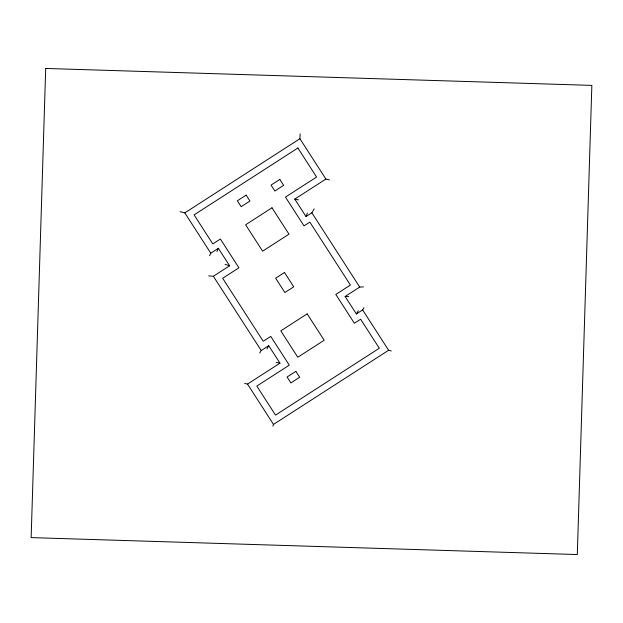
<?xml version="1.0" encoding="UTF-8"?>
<svg xmlns="http://www.w3.org/2000/svg" width="623" height="623" viewBox="0 0 623 623"><rect width="100%" height="100%" fill="white"/><g stroke="black" fill="none" stroke-linecap="round" stroke-linejoin="round"><path stroke-width="0.93" d="M329.427 179.915L325.891 179.05L299.912 138.719L300.161 133.906M272.897 426.179L273.505 424.411L388.612 350.251L391.299 350.967M325.891 179.05L294.772 199.103L306.018 216.57L307.365 213.05M216.944 251.521L218.369 248.328L229.622 265.787L213.362 276.262L208.65 275.849M209.538 255.726L210.792 253.211L218.369 248.328M266.979 348.88L268.731 345.695L279.976 363.162L247.518 384.072L244.683 383.457M363.482 286.907L359.712 287.078L345.126 296.478L356.379 313.937L362.625 309.919L363.894 307.653M306.018 216.57L311.866 212.801L314.187 208.892M259.713 353.046L261.208 350.539L268.731 345.695M356.379 313.937L358.256 310.799M180.109 211.672L184.805 212.871L299.912 138.719M345.126 296.478L348.74 296.626M294.772 199.103L298.464 199.858M276.191 362.345L279.976 363.162M225.105 264.308L229.622 265.787M311.866 212.801L359.712 287.078M362.625 309.919L388.612 350.251M184.805 212.871L210.792 253.211M213.362 276.262L261.208 350.539M247.518 384.072L273.505 424.411M45.705 68.452L31.15 537.61L577.303 554.548L591.85 85.39L45.705 68.452M297.895 148.017L194.103 214.88L212.801 243.905L220.378 239.022L238.921 267.797L222.66 278.279L263.225 341.24L270.74 336.397L289.282 365.171L256.824 386.081L275.522 415.105L379.314 348.241L360.616 319.217L354.37 323.244L335.828 294.469L350.414 285.069L309.849 222.107L304.008 225.869L285.466 197.094L316.593 177.041L297.895 148.017M246.155 195.124L237.363 200.785L241.163 206.688L249.955 201.027L246.155 195.124M279.836 179.432L271.044 185.093L274.844 190.996L283.636 185.335L279.836 179.432M271.994 207.794L245.618 224.786L262.61 251.162L288.986 234.17L271.994 207.794M284.501 272.492L275.646 278.201L284.875 292.53L293.729 286.821L284.501 272.492M307.178 313.875L280.802 330.868L297.794 357.244L324.17 340.251L307.178 313.875M295.863 371.355L287.071 377.016L290.871 382.919L299.663 377.258L295.863 371.355"/></g></svg>
